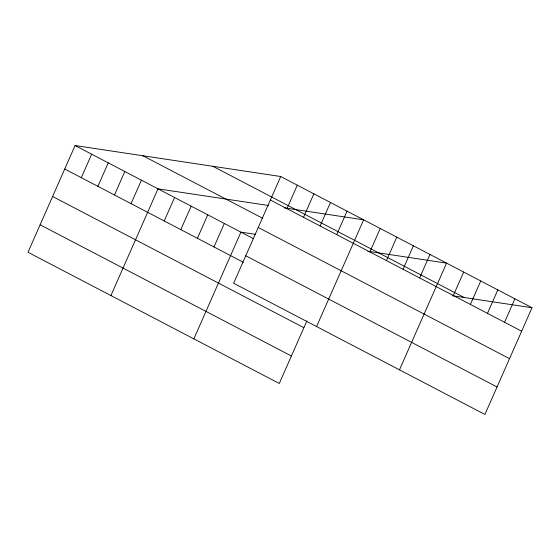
<?xml version="1.0" encoding="UTF-8"?>
<svg xmlns="http://www.w3.org/2000/svg" width="560" height="560" viewBox="0 0 560 560"><rect width="100%" height="100%" fill="white"/><g stroke="black" fill="none" stroke-linecap="round" stroke-linejoin="round"><path stroke-width="0.84" d="M280.714 176.519L233.646 283.248L484.925 414.463L532 307.734L280.714 176.519L75.075 145.537L28 252.266L279.286 383.481L306.915 320.831M81.305 177.674L91.658 154.196M97.888 186.333L108.241 162.862M114.471 194.992L124.824 171.521M131.061 203.651L141.414 180.18M110.922 295.568L157.997 188.839L268.31 205.457M164.227 220.976L174.58 197.498M180.81 229.635L191.163 206.157M197.4 238.294L207.753 214.816M213.983 246.953L224.336 223.482M193.851 338.863L240.919 232.141L255.465 234.332M286.944 208.656L297.297 185.185M303.534 217.315L313.887 193.844M320.117 225.974L330.47 202.503M336.7 234.633L347.053 211.162M316.568 326.55L363.636 219.821L284.123 207.844M369.873 251.958L380.226 228.48M386.456 260.617L396.809 237.139M403.039 269.276L413.392 245.805M419.622 277.935L429.975 254.464M399.49 369.852L446.565 263.123L367.878 251.265M453.299 295.519L463.652 272.041M470.386 304.444L480.739 280.966M487.473 313.362L497.826 289.891M504.56 322.287L514.913 298.809M452.487 295.757L532 307.734M212.856 166.299L464.135 297.507M270.361 199.997L521.647 331.205M142.933 155.764L262.794 218.351M258.244 227.472L509.53 358.68M75.075 145.537L253.547 238.735M245.763 255.773L497.042 386.988M64.722 169.015L243.194 262.206M52.605 196.49L303.884 327.698M40.117 224.791L291.403 356.006"/></g></svg>
